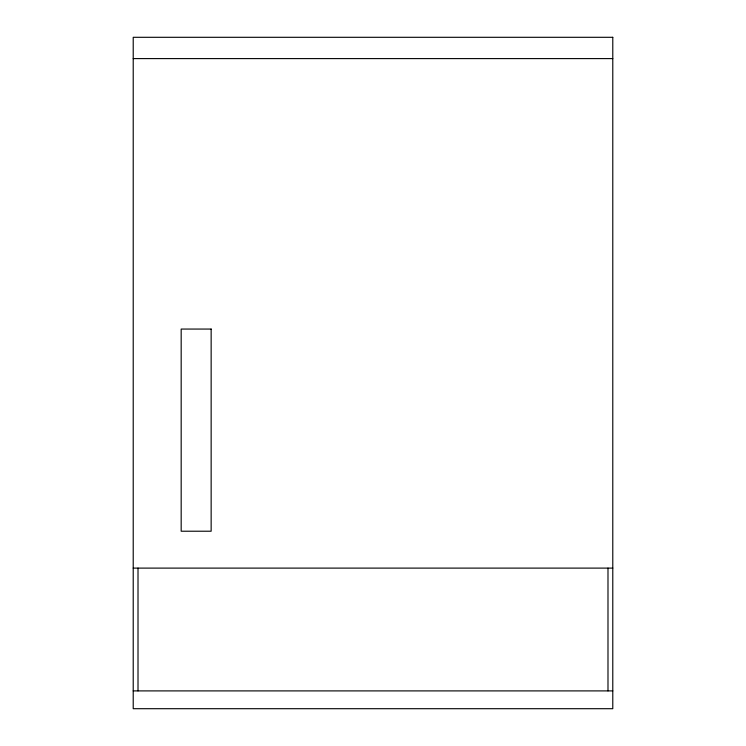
<?xml version="1.0" encoding="UTF-8"?>
<svg xmlns="http://www.w3.org/2000/svg" width="746" height="746" viewBox="0 0 746 746"><rect width="100%" height="100%" fill="white"/><g stroke="black" fill="none" stroke-linecap="round" stroke-linejoin="round"><path stroke-width="1.12" d="M133.217 58.598L612.783 58.598M133.217 568.107L612.783 568.107M133.217 690.899L612.783 690.899M607.99 568.107L607.99 690.899M138.01 568.107L138.01 690.899M612.783 37.3L133.217 37.3L133.217 708.7L612.783 708.7L612.783 37.3M211.146 329.061L181.175 329.061L181.175 531.217L211.146 531.217L211.146 329.061"/></g></svg>
